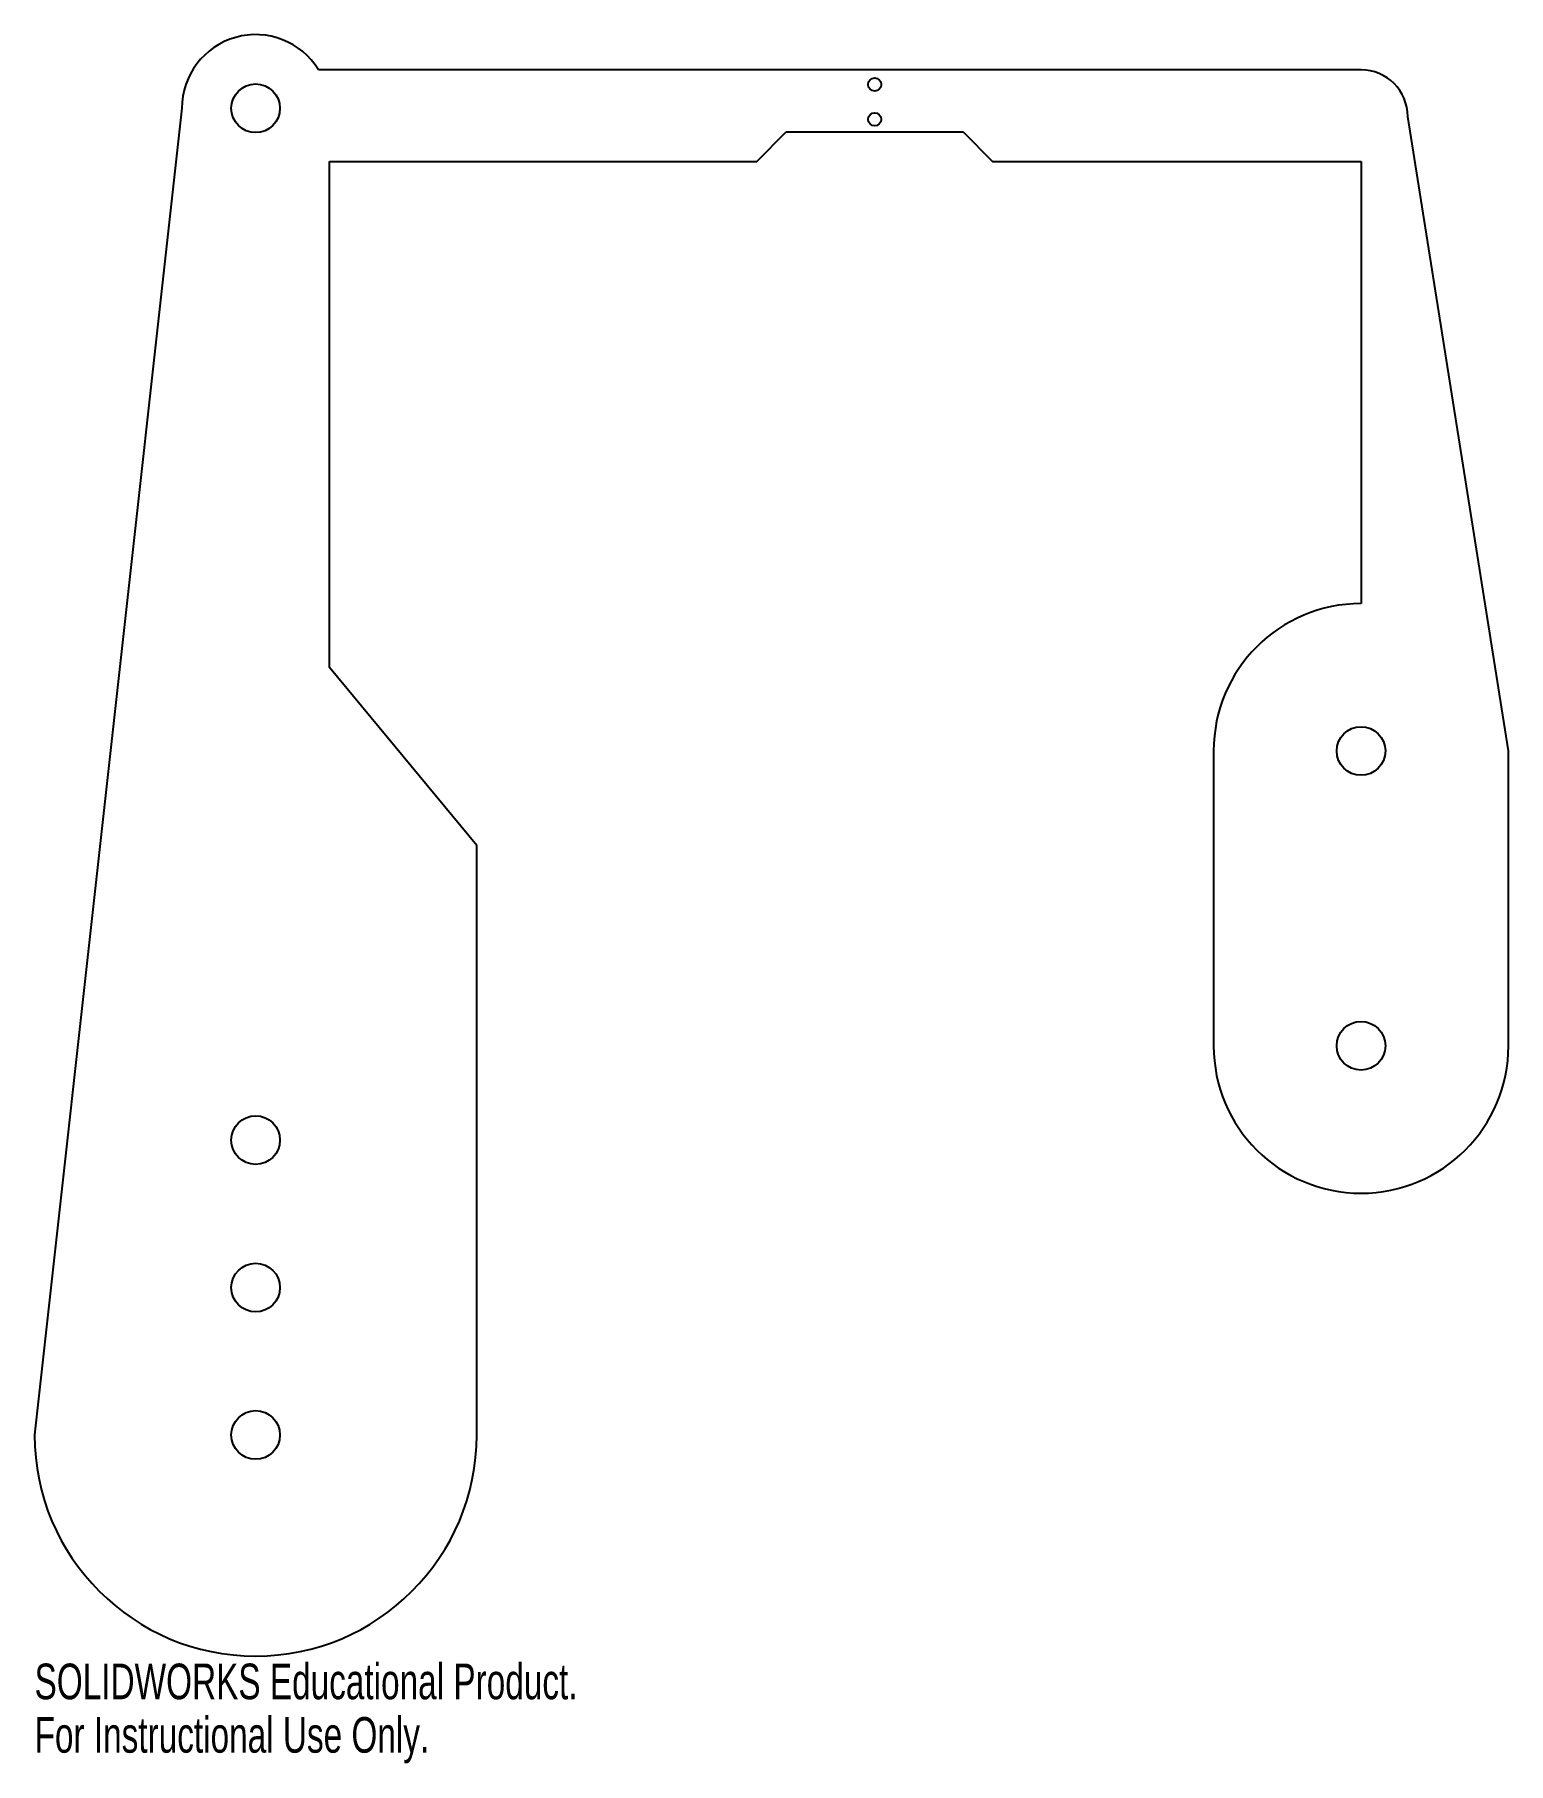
# Model space of a CAD drawing. Header units: millimetres. Extents: x -30 to 170, y -225 to 10.
import ezdxf

# ---------------------------------------------------------------- set-up
doc = ezdxf.new("R2010")
doc.units = ezdxf.units.MM
doc.styles.add('SLDTEXTSTYLE0', font='TXT', dxfattribs={"width": 0.7})

msp = doc.modelspace()

# ---------------------------------------------------------------- linework, layer by layer
at = {"color": 7, "linetype": 'Continuous', "lineweight": 25}
for p, q in [((150, 5.22), (8.53, 5.22)), ((-10, 0), (-30, -180)), ((170, -87.2), (156.34, -1.13)), ((68, -7.2), (72, -3.2)), ((72, -3.2), (96, -3.2)), ((96, -3.2), (100, -7.2)), ((10, -75.86), (10, -7.2)), ((10, -7.2), (68, -7.2)), ((100, -7.2), (150, -7.2)), ((150, -7.2), (150, -67.2)), ((30, -100), (10, -75.86)), ((130, -87.2), (130, -127.2)), ((170, -127.2), (170, -87.2)), ((30, -180), (30, -100))]:
    msp.add_line(p, q, dxfattribs=at)
for centre, radius in [((0, 0), 3.3), ((84, 3.22), 0.889), ((84, -1.5), 0.889), ((150, -87.2), 3.3), ((150, -127.2), 3.3), ((0, -140), 3.3), ((0, -160), 3.3), ((0, -180), 3.3)]:
    msp.add_circle(centre, radius, dxfattribs=at)
for centre, radius, start, end in [((0, 0), 10, 31.4385, 180), ((150, -1.13), 6.34, 0, 90), ((150, -87.2), 20, 90, 180), ((150, -127.2), 20, 180, 0), ((0, -180), 30, 180, 0)]:
    msp.add_arc(centre, radius, start, end, dxfattribs=at)

# ---------------------------------------------------------------- texts
at = {"color": 7, "linetype": 'Continuous', "char_height": 4.8336, "attachment_point": 1, "style": 'SLDTEXTSTYLE0'}
for s, insert in [('SOLIDWORKS Educational Product.', (-30, -211.02)), ('For Instructional Use Only.', (-30, -218.27))]:
    msp.add_mtext(s, dxfattribs=dict(at, insert=insert))

doc.saveas('drawing.dxf')
